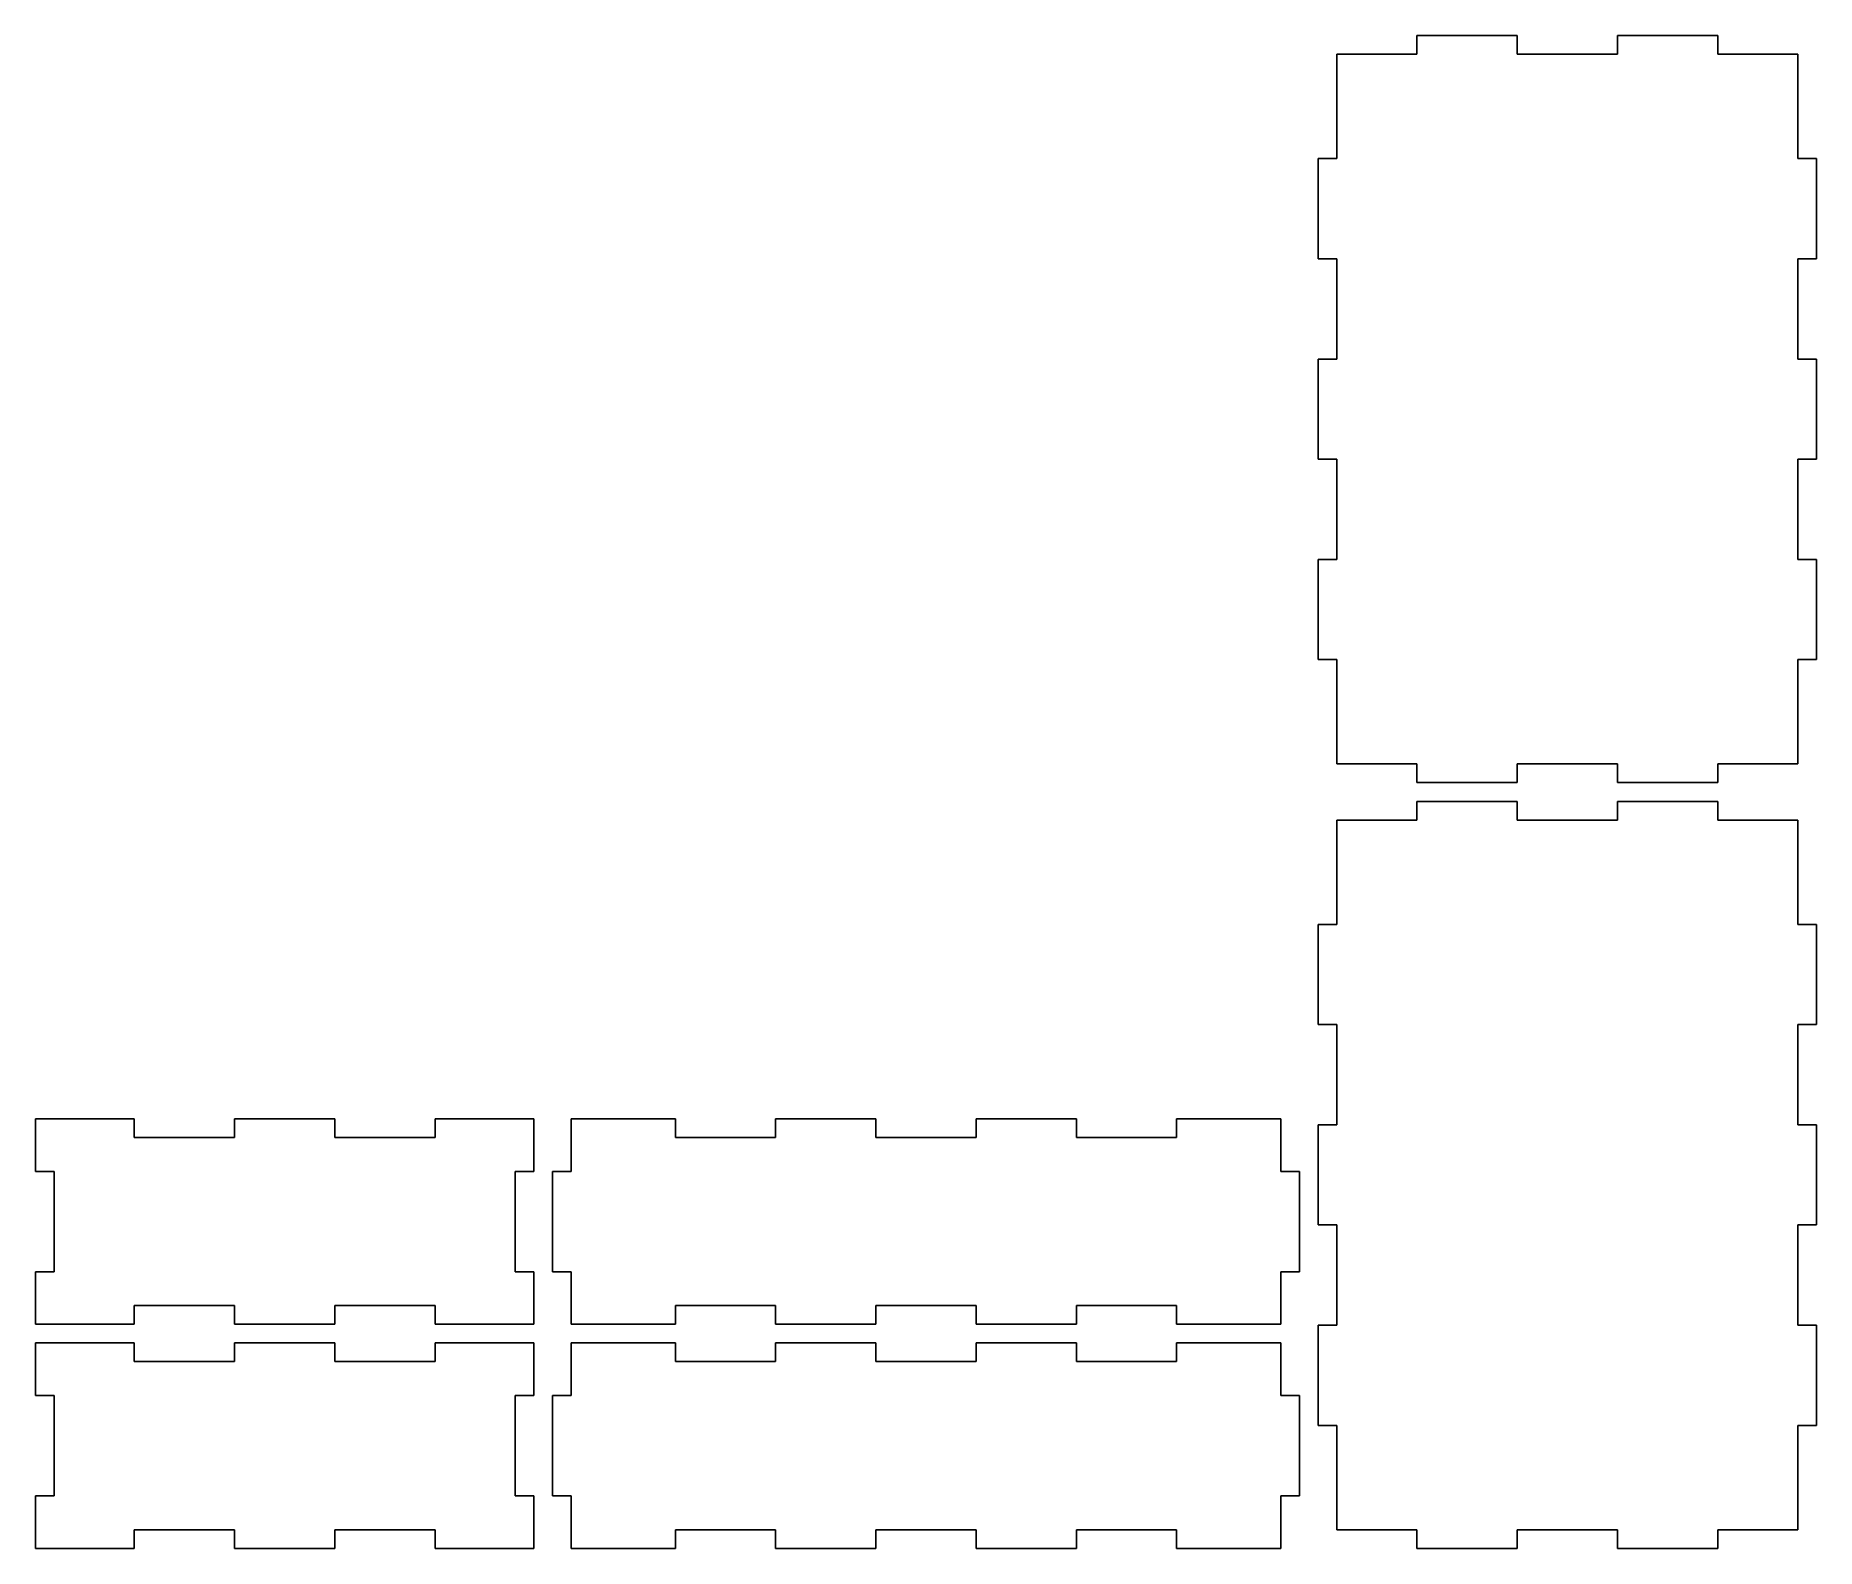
# Model space of a CAD drawing. Header units: inches. Extents: x 0 to 286, y 3 to 246.
import ezdxf

# ---------------------------------------------------------------- set-up
doc = ezdxf.new("R2010")
doc.units = ezdxf.units.IN

msp = doc.modelspace()

# ---------------------------------------------------------------- linework, layer by layer
at = {"layer": 'back_outsideCutPath'}
for p, q in [((0, 72), (0, 63.55)), ((15.85, 72), (0, 72)), ((15.85, 69), (15.85, 72)), ((48.05, 72), (31.95, 72)), ((31.95, 72), (31.95, 69)), ((48.05, 69), (48.05, 72)), ((80, 72), (64.15, 72)), ((64.15, 72), (64.15, 69)), ((80, 63.55), (80, 72)), ((31.95, 69), (15.85, 69)), ((64.15, 69), (48.05, 69)), ((0, 63.55), (3, 63.55)), ((3, 63.55), (3, 47.45)), ((77, 47.45), (77, 63.55)), ((77, 63.55), (80, 63.55)), ((3, 47.45), (0, 47.45)), ((0, 47.45), (0, 39)), ((80, 47.45), (77, 47.45)), ((80, 39), (80, 47.45)), ((15.85, 39), (15.85, 42)), ((15.85, 42), (31.95, 42)), ((31.95, 42), (31.95, 39)), ((48.05, 39), (48.05, 42)), ((48.05, 42), (64.15, 42)), ((64.15, 42), (64.15, 39)), ((0, 39), (15.85, 39)), ((31.95, 39), (48.05, 39)), ((64.15, 39), (80, 39))]:
    msp.add_line(p, q, dxfattribs=at)
at = {"layer": 'bottom_outsideCutPath'}
for p, q in [((237.95, 246), (221.85, 246)), ((221.85, 246), (221.85, 243)), ((237.95, 243), (237.95, 246)), ((270.15, 246), (254.05, 246)), ((254.05, 246), (254.05, 243)), ((270.15, 243), (270.15, 246)), ((209, 243), (209, 226.24)), ((221.85, 243), (209, 243)), ((254.05, 243), (237.95, 243)), ((283, 243), (270.15, 243)), ((283, 242.34), (283, 243)), ((283, 226.24), (283, 242.34)), ((209, 226.24), (206, 226.24)), ((206, 226.24), (206, 210.15)), ((286, 226.24), (283, 226.24)), ((286, 210.15), (286, 226.24)), ((206, 210.15), (209, 210.15)), ((209, 210.15), (209, 194.05)), ((283, 194.05), (283, 210.15)), ((283, 210.15), (286, 210.15)), ((209, 194.05), (206, 194.05)), ((206, 194.05), (206, 177.95)), ((286, 194.05), (283, 194.05)), ((286, 177.95), (286, 194.05)), ((206, 177.95), (209, 177.95)), ((209, 177.95), (209, 161.85)), ((283, 161.85), (283, 177.95)), ((283, 177.95), (286, 177.95)), ((209, 161.85), (206, 161.85)), ((206, 161.85), (206, 145.76)), ((286, 161.85), (283, 161.85)), ((286, 145.76), (286, 161.85)), ((206, 145.76), (209, 145.76)), ((209, 145.76), (209, 129.66)), ((283, 129), (283, 145.76)), ((283, 145.76), (286, 145.76)), ((209, 129.66), (209, 129)), ((209, 129), (221.85, 129)), ((221.85, 129), (221.85, 126)), ((237.95, 126), (237.95, 129)), ((237.95, 129), (254.05, 129)), ((254.05, 129), (254.05, 126)), ((270.15, 126), (270.15, 129)), ((270.15, 129), (283, 129)), ((221.85, 126), (237.95, 126)), ((254.05, 126), (270.15, 126))]:
    msp.add_line(p, q, dxfattribs=at)
at = {"layer": 'front_outsideCutPath'}
for p, q in [((0, 36), (0, 27.55)), ((15.85, 36), (0, 36)), ((15.85, 33), (15.85, 36)), ((48.05, 36), (31.95, 36)), ((31.95, 36), (31.95, 33)), ((48.05, 33), (48.05, 36)), ((80, 36), (64.15, 36)), ((64.15, 36), (64.15, 33)), ((80, 27.55), (80, 36)), ((31.95, 33), (15.85, 33)), ((64.15, 33), (48.05, 33)), ((0, 27.55), (3, 27.55)), ((3, 27.55), (3, 11.45)), ((77, 11.45), (77, 27.55)), ((77, 27.55), (80, 27.55)), ((3, 11.45), (0, 11.45)), ((0, 11.45), (0, 3)), ((80, 11.45), (77, 11.45)), ((80, 3), (80, 11.45)), ((15.85, 3), (15.85, 6)), ((15.85, 6), (31.95, 6)), ((31.95, 6), (31.95, 3)), ((48.05, 3), (48.05, 6)), ((48.05, 6), (64.15, 6)), ((64.15, 6), (64.15, 3)), ((0, 3), (15.85, 3)), ((31.95, 3), (48.05, 3)), ((64.15, 3), (80, 3))]:
    msp.add_line(p, q, dxfattribs=at)
at = {"layer": 'left_outsideCutPath'}
for p, q in [((86, 36), (86, 27.55)), ((86.66, 36), (86, 36)), ((102.76, 36), (86.66, 36)), ((102.76, 33), (102.76, 36)), ((134.95, 36), (118.85, 36)), ((118.85, 36), (118.85, 33)), ((134.95, 33), (134.95, 36)), ((167.15, 36), (151.05, 36)), ((151.05, 36), (151.05, 33)), ((167.15, 33), (167.15, 36)), ((200, 36), (183.24, 36)), ((183.24, 36), (183.24, 33)), ((200, 27.55), (200, 36)), ((118.85, 33), (102.76, 33)), ((151.05, 33), (134.95, 33)), ((183.24, 33), (167.15, 33)), ((86, 27.55), (83, 27.55)), ((83, 27.55), (83, 11.45)), ((203, 27.55), (200, 27.55)), ((203, 11.45), (203, 27.55)), ((83, 11.45), (86, 11.45)), ((86, 11.45), (86, 3)), ((200, 3), (200, 11.45)), ((200, 11.45), (203, 11.45)), ((102.76, 3), (102.76, 6)), ((102.76, 6), (118.85, 6)), ((118.85, 6), (118.85, 3)), ((134.95, 3), (134.95, 6)), ((134.95, 6), (151.05, 6)), ((151.05, 6), (151.05, 3)), ((167.15, 3), (167.15, 6)), ((167.15, 6), (183.24, 6)), ((183.24, 6), (183.24, 3)), ((86, 3), (102.76, 3)), ((118.85, 3), (134.95, 3)), ((151.05, 3), (167.15, 3)), ((183.24, 3), (199.34, 3)), ((199.34, 3), (200, 3))]:
    msp.add_line(p, q, dxfattribs=at)
at = {"layer": 'right_outsideCutPath'}
for p, q in [((86, 72), (86, 63.55)), ((86.66, 72), (86, 72)), ((102.76, 72), (86.66, 72)), ((102.76, 69), (102.76, 72)), ((134.95, 72), (118.85, 72)), ((118.85, 72), (118.85, 69)), ((134.95, 69), (134.95, 72)), ((167.15, 72), (151.05, 72)), ((151.05, 72), (151.05, 69)), ((167.15, 69), (167.15, 72)), ((200, 72), (183.24, 72)), ((183.24, 72), (183.24, 69)), ((200, 63.55), (200, 72)), ((118.85, 69), (102.76, 69)), ((151.05, 69), (134.95, 69)), ((183.24, 69), (167.15, 69)), ((86, 63.55), (83, 63.55)), ((83, 63.55), (83, 47.45)), ((203, 63.55), (200, 63.55)), ((203, 47.45), (203, 63.55)), ((83, 47.45), (86, 47.45)), ((86, 47.45), (86, 39)), ((200, 39), (200, 47.45)), ((200, 47.45), (203, 47.45)), ((102.76, 39), (102.76, 42)), ((102.76, 42), (118.85, 42)), ((118.85, 42), (118.85, 39)), ((134.95, 39), (134.95, 42)), ((134.95, 42), (151.05, 42)), ((151.05, 42), (151.05, 39)), ((167.15, 39), (167.15, 42)), ((167.15, 42), (183.24, 42)), ((183.24, 42), (183.24, 39)), ((86, 39), (102.76, 39)), ((118.85, 39), (134.95, 39)), ((151.05, 39), (167.15, 39)), ((183.24, 39), (199.34, 39)), ((199.34, 39), (200, 39))]:
    msp.add_line(p, q, dxfattribs=at)
at = {"layer": 'top_outsideCutPath'}
for p, q in [((237.95, 123), (221.85, 123)), ((221.85, 123), (221.85, 120)), ((237.95, 120), (237.95, 123)), ((270.15, 123), (254.05, 123)), ((254.05, 123), (254.05, 120)), ((270.15, 120), (270.15, 123)), ((209, 120), (209, 103.24)), ((221.85, 120), (209, 120)), ((254.05, 120), (237.95, 120)), ((283, 120), (270.15, 120)), ((283, 119.34), (283, 120)), ((283, 103.24), (283, 119.34)), ((209, 103.24), (206, 103.24)), ((206, 103.24), (206, 87.15)), ((286, 103.24), (283, 103.24)), ((286, 87.15), (286, 103.24)), ((206, 87.15), (209, 87.15)), ((209, 87.15), (209, 71.05)), ((283, 71.05), (283, 87.15)), ((283, 87.15), (286, 87.15)), ((209, 71.05), (206, 71.05)), ((206, 71.05), (206, 54.95)), ((286, 71.05), (283, 71.05)), ((286, 54.95), (286, 71.05)), ((206, 54.95), (209, 54.95)), ((209, 54.95), (209, 38.85)), ((283, 38.85), (283, 54.95)), ((283, 54.95), (286, 54.95)), ((209, 38.85), (206, 38.85)), ((206, 38.85), (206, 22.76)), ((286, 38.85), (283, 38.85)), ((286, 22.76), (286, 38.85)), ((206, 22.76), (209, 22.76)), ((209, 22.76), (209, 6.66)), ((283, 6), (283, 22.76)), ((283, 22.76), (286, 22.76)), ((209, 6.66), (209, 6)), ((209, 6), (221.85, 6)), ((221.85, 6), (221.85, 3)), ((237.95, 3), (237.95, 6)), ((237.95, 6), (254.05, 6)), ((254.05, 6), (254.05, 3)), ((270.15, 3), (270.15, 6)), ((270.15, 6), (283, 6)), ((221.85, 3), (237.95, 3)), ((254.05, 3), (270.15, 3))]:
    msp.add_line(p, q, dxfattribs=at)

doc.saveas('drawing.dxf')
